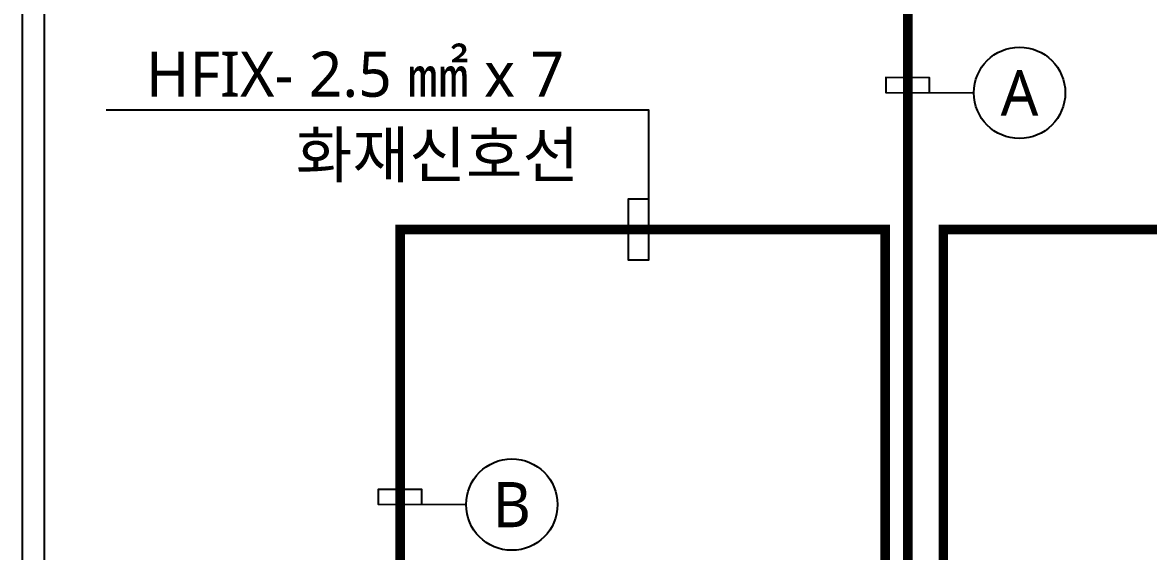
# Model space of a CAD drawing. Header units: millimetres. Extents: x 8533 to 164433, y 5768 to 115327.
# Drawn here: x 64305 to 74121, y 103224 to 107834 of the extents above; entities that cross this region are included whole.
import ezdxf
from ezdxf.enums import TextEntityAlignment as Align

# ---------------------------------------------------------------- set-up
doc = ezdxf.new("R2010")
doc.units = ezdxf.units.MM
doc.header["$LTSCALE"] = 250
doc.linetypes.add('HIDDENX2', pattern=[19.05, 12.7, -6.35])
for name, color, linetype in [('05_G-ENP_치수', 1, 'Continuous'), ('06_G-ENP_심볼', 3, 'Continuous'), ('G-ENP', 1, 'Continuous'), ('HAN', 6, 'Continuous')]:
    doc.layers.add(name, color=color, linetype=linetype)
doc.layers.add('10_G-ENP_매립관', color=80, linetype='HIDDENX2', lineweight=30)
doc.styles.add('G-ENP', font='')
doc.styles.get('G-ENP').set_extended_font_data('Malgun Gothic')

msp = doc.modelspace()

# ---------------------------------------------------------------- linework, layer by layer
at = {"layer": '05_G-ENP_치수', "ltscale": 0.5, "elevation": -0.4}
for points in [[(72211.9, 107223.4), (72212.6, 107351.8), (71832.2, 107353.8), (71831.5, 107225.5), (72598.2, 107221.3)], [(67785.9, 103634.3), (67786.6, 103762.6), (67406.2, 103764.7), (67405.5, 103636.3), (68172.2, 103632.2)]]:
    msp.add_lwpolyline(points, dxfattribs=at)
at = {"layer": '05_G-ENP_치수', "color": 4, "ltscale": 0.5, "elevation": -0.4}
msp.add_lwpolyline([(69763.9, 106295.3), (69585.3, 106295.3), (69585.3, 105765.9), (69763.9, 105765.9), (69763.9, 107069), (65035, 107069)], dxfattribs=at)
at = {"layer": '05_G-ENP_치수'}
for centre in [(72996.7, 107221.3, -0.4), (68570.7, 103632.2, -0.4)]:
    msp.add_circle(centre, 398.5, dxfattribs=at)
at = {"layer": '10_G-ENP_매립관', "color": 1, "linetype": 'ByBlock', "const_width": 83.4, "elevation": -0.4}
for points in [[(72022.4, 109224.7), (72022.4, 101387.5)], [(71826.2, 101387.5), (71826.2, 106030.6), (67596.4, 106030.6), (67596.4, 101240)]]:
    msp.add_lwpolyline(points, dxfattribs=at)
at = {"layer": '10_G-ENP_매립관', "color": 2, "linetype": 'ByBlock', "const_width": 83.4, "elevation": -0.4}
msp.add_lwpolyline([(72332.7, 101387.5), (72332.7, 106030.6), (81941, 106030.6), (81941, 99946.5)], dxfattribs=at)
at = {"layer": 'G-ENP', "color": 7, "linetype": 'Continuous'}
msp.add_line((64305, 97392.2, -0.4), (64305, 114677.6, -0.4), dxfattribs=at)
at = {"layer": 'HAN', "color": 5}
msp.add_line((64495.3, 97582.6, -0.4), (64495.3, 112594, -0.4), dxfattribs=at)

# ---------------------------------------------------------------- texts
at = {"layer": '06_G-ENP_심볼', "color": 0, "style": 'G-ENP'}
for s, height, p in [('HFIX- 2.5 ㎟ x 7', 393.767, (65381, 107187, -0.4)), ('화재신호선', 393.77, (66687.2, 106484, -0.4))]:
    msp.add_text(s, height=height, dxfattribs=at).set_placement(p)
for s, p in [('A', (72996.7, 107221.3, -0.4)), ('B', (68570.7, 103632.2, -0.4))]:
    msp.add_text(s, height=393.8, dxfattribs=at).set_placement(p, align=Align.MIDDLE)

doc.saveas('drawing.dxf')
